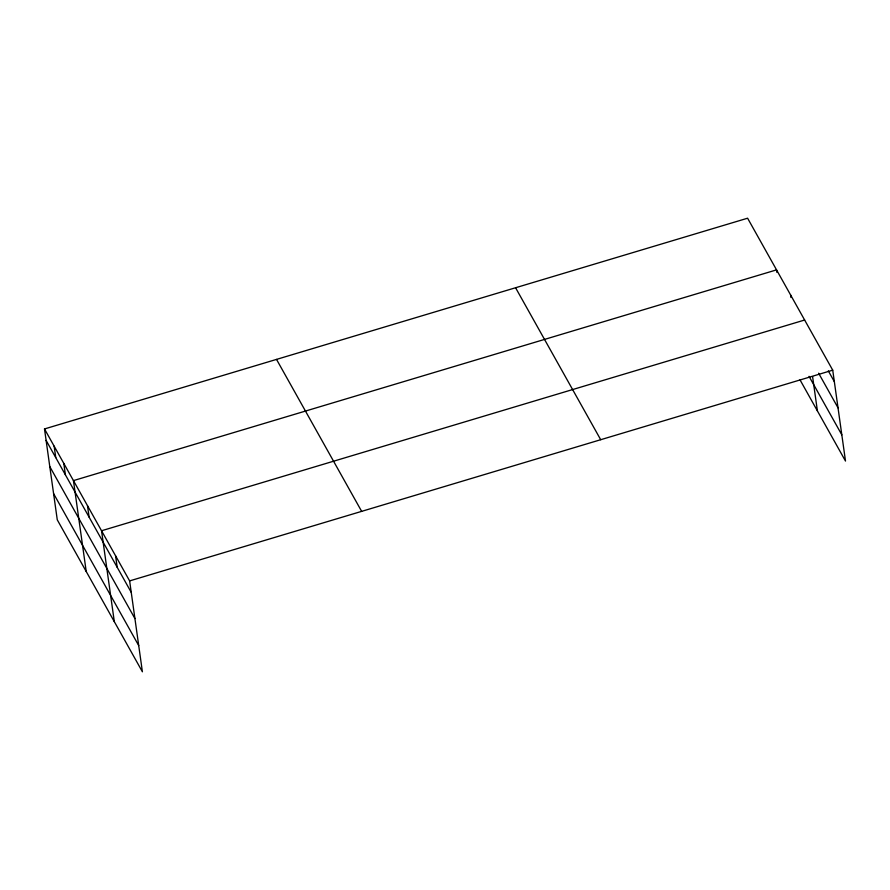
<?xml version="1.0" encoding="UTF-8"?>
<svg xmlns="http://www.w3.org/2000/svg" width="890" height="890" viewBox="0 0 890 890"><rect width="100%" height="100%" fill="white"/><g stroke="black" fill="none" stroke-linecap="round" stroke-linejoin="round"><path stroke-width="1.33" d="M44.5 428.947L129.629 580.903L142.4 671.794L57.271 519.827L44.5 428.947L747.6 218.206L832.729 370.173L845.5 461.053L800.021 379.863M804.638 320.022L101.538 530.763L114.309 621.643M129.629 580.903L832.729 370.173M828.312 370.863L834.331 381.61M818.622 373.199L838.024 407.831M809.043 376.337L841.818 434.832M515.577 287.748L600.706 439.716M276.523 359.404L361.651 511.361M46.113 440.383L131.242 592.351M49.795 466.605L134.924 618.561M53.589 493.616L138.718 645.573M812.581 376.592L817.409 410.902M790.587 294.946L790.943 297.494M776.903 272.418L776.536 269.881L73.447 480.611L86.219 571.491M115.589 555.838L117.191 567.275M87.487 505.687L89.1 517.123M63.791 463.39L65.404 474.826M54.145 446.168L55.758 457.605"/></g></svg>
